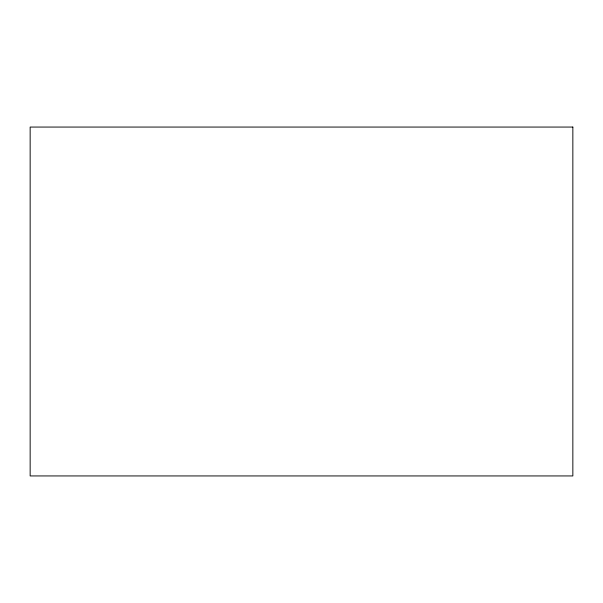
<?xml version="1.0" encoding="UTF-8"?>
<svg xmlns="http://www.w3.org/2000/svg" width="603" height="603" viewBox="0 0 603 603"><rect width="100%" height="100%" fill="white"/><g stroke="black" fill="none" stroke-linecap="round" stroke-linejoin="round"><path stroke-width="0.9" d="M572.85 127.06L30.15 127.06L30.15 475.94L572.85 475.94L572.85 127.06"/></g></svg>
